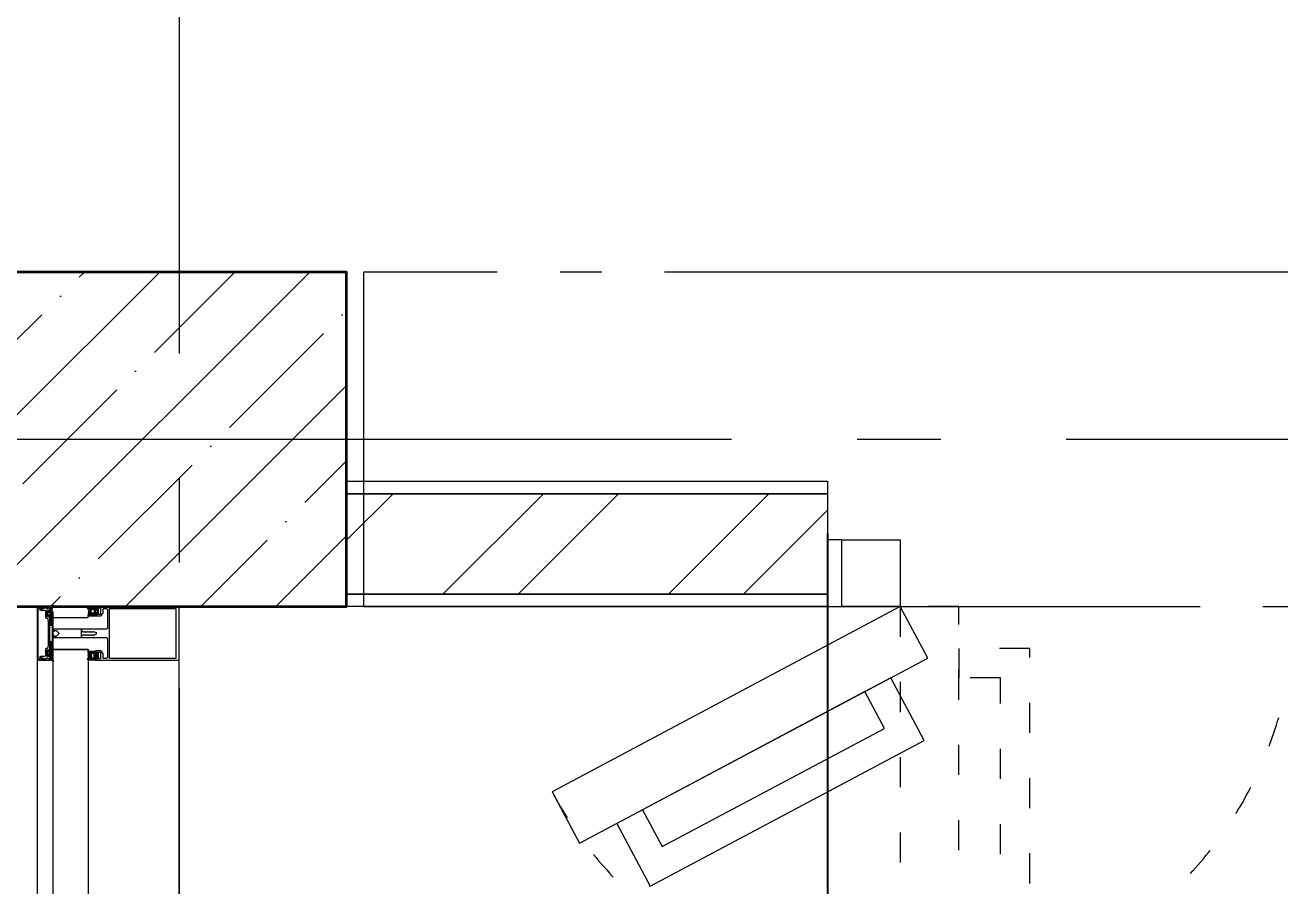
# Model space of a CAD drawing. Header units: millimetres. Extents: x -85420 to 1195317, y -69347 to 470418.
# Drawn here: x 453762 to 455262, y 58243 to 59272 of the extents above; entities that cross this region are included whole.
import ezdxf

# ---------------------------------------------------------------- set-up
doc = ezdxf.new("R2010")
doc.units = ezdxf.units.MM
for name, pattern in [('ACAD_ISO03W100', [30, 12, -18]), ('GOST2.303 6', [12, 8, -1.5, 1, -1.5]), ('ГОСТ 2.303 5', [24, 20, -1.5, 1, -1.5]), ('ГОСТ 2.303 6', [12, 8, -1.5, 1, -1.5]), ('осевая', [50.8, 31.75, -6.35, 6.35, -6.35])]:
    doc.linetypes.add(name, pattern=pattern)
for name, color, linetype, lineweight in [('!М_Перегородки_АЛЮ+стекло', 4, 'Continuous', 15), ('!ФС_Ригели_балки', 251, 'ГОСТ 2.303 6', 15), ('+АР_Осевые линии', 252, 'GOST2.303 6', 9), ('АР_Двери', 7, 'Continuous', 0), ('АР_Колонны', 5, 'Continuous', 35), ('АР_колонны штриховка', 193, 'Continuous', 5), ('Колонны', 7, 'Continuous', 25), ('СПДС_+АР_Стены', 250, 'Continuous', 20), ('СПДС_РАЗМЕРЫ', 252, 'Continuous', 0)]:
    doc.layers.add(name, color=color, linetype=linetype, lineweight=lineweight)
doc.layers.add('ОСИ', color=7, linetype='осевая', lineweight=13, true_color=0x999999)
doc.styles.add('ГОСТ 2.304', font='CS_Gost2304.shx', dxfattribs={"oblique": 10})
doc.dimstyles.new('СПДС', dxfattribs={"dimscale": 100, "dimtxt": 2.5, "dimasz": 2.5, "dimexe": 2, "dimexo": 0.625, "dimgap": 1, "dimtad": 1, "dimdec": 0, "dimrnd": 5, "dimtxsty": 'ГОСТ 2.304', "dimblk": 'OBLIQUE', "dimblk1": 'OBLIQUE', "dimblk2": 'OBLIQUE', "dimcen": 2.5, "dimdle": 2, "dimadec": 0, "dimazin": 2, "dimtfac": 0.75, "dimtdec": 4, "dimtmove": 1, "dimatfit": 3, "dimfxl": 1, "dimtfill": 1, "dimtolj": 1, "dimarcsym": 1})
pattern_1 = [(45, (-322291.2206, 48225.6814), (-1.122532015, 1.122532015), []), (135, (-322291.2206, 48225.6814), (-1.122532015, -1.122532015), [])]
pattern_2 = [(45, (-322291.2206, 48226.3237), (-1.122532015, 1.122532015), []), (135, (-322291.2206, 48226.3237), (-1.122532015, -1.122532015), [])]
pattern_3 = [(45, (0, 0), (0, -269.40768), []), (45, (5792.26, -5971.88), (-269.40768, 0), [])]

# ---------------------------------------------------------------- blocks, each defined once
blk = doc.blocks.new('A$C73726BED')
for points in [[(-282.9, 1896.3), (-61.7, 1480.2), (0, 1513), (-221.3, 1929.1)], [(-334.2, 1812), (-160.1, 1484.5), (-85.2, 1524.4), (-259.3, 1851.9)], [(-286.9, 1797.6), (-145.6, 1531.8), (-101.6, 1555.3), (-242.9, 1821)]]:
    blk.add_lwpolyline(points, close=True)
for points in [[(80, 1600), (0, 1600), (0, 1583), (80, 1583), (80, 1600)], [(0, 1583), (80, 1583), (80, 1513), (50, 1513), (50, 1513), (0, 1513), (0, 1583)]]:
    blk.add_lwpolyline(points)
at = {"linetype": 'ACAD_ISO03W100', "ltscale": 3}
blk.add_lwpolyline([(-471.3, 1443.1), (0, 1443.1), (0, 1513), (-471.3, 1513)], close=True, dxfattribs=at)
for points in [[(-385.9, 1443.1), (-420.9, 1443.1), (-420.9, 1358.3), (-50, 1358.3), (-50, 1443.1), (-85, 1443.1)], [(-385.9, 1443.1), (-385.9, 1393.3), (-85, 1393.3), (-85, 1443.1)]]:
    blk.add_lwpolyline(points, dxfattribs=at)
blk.add_arc((0, 1513), 471.3, 118, 270, dxfattribs=at)
blk = doc.blocks.new('_Oblique')
at = {"color": 0, "linetype": 'ByBlock', "lineweight": -2}
blk.add_line((-0.5, -0.5), (0.5, 0.5), dxfattribs=at)
blk = doc.blocks.new('*D380')
at = {"layer": 'Defpoints', "color": 0, "ltscale": 100, "transparency": 16777216}
for p in [(454721, 58726.4), (456421, 58718.9), (456421, 57033.6)]:
    blk.add_point(p, dxfattribs=at)
at = {"layer": 'СПДС_РАЗМЕРЫ', "color": 0, "lineweight": -2, "ltscale": 100, "transparency": 16777216}
for p, q in [((454721, 58663.9), (454721, 56833.6)), ((456421, 58656.4), (456421, 56833.6)), ((454521, 57033.6), (456621, 57033.6))]:
    blk.add_line(p, q, dxfattribs=at)
at = {"layer": 'СПДС_РАЗМЕРЫ', "color": 0, "lineweight": -2, "ltscale": 100, "transparency": 16777216, "xscale": 250, "yscale": 250, "zscale": 250, "rotation": 180}
blk.add_blockref('_Oblique', (454721, 57033.6), dxfattribs=at)
at = {"layer": 'СПДС_РАЗМЕРЫ', "color": 0, "lineweight": -2, "ltscale": 100, "transparency": 16777216, "xscale": 250, "yscale": 250, "zscale": 250}
blk.add_blockref('_Oblique', (456421, 57033.6), dxfattribs=at)
at = {"layer": 'СПДС_РАЗМЕРЫ', "color": 0, "ltscale": 100, "transparency": 16777216, "insert": (455571, 57258.6), "char_height": 250, "attachment_point": 5, "style": 'ГОСТ 2.304', "bg_fill": 3, "box_fill_scale": 1.1, "bg_fill_color": 256, "bg_fill_true_color": 13158600, "bg_fill_transparency": 0}
blk.add_mtext('\\A1;1700', dxfattribs=at)
blk = doc.blocks.new('*U140')
h = blk.add_hatch()
h.set_pattern_fill('ANSI37', scale=0.5)
h.set_pattern_definition(pattern_2)
edge = h.paths.add_edge_path()
edge.add_arc((9.8, -100.3), 0.427, 90, 141.5268)
edge.add_line((10.8, -99.8), (9.8, -99.8))
edge.add_arc((10.8, -100), 0.183, 0, 90)
edge.add_line((11, -109), (11, -100))
edge.add_arc((10.7, -109), 0.305, 359.9731, 360.0269)
edge.add_arc((10.7, -109), 0.305, 225.0039, 359.9731)
edge.add_line((9.1, -107.9), (10.5, -109.2))
edge.add_arc((8.9, -108.1), 0.305, 45.0082, 145.6533)
edge.add_line((8.2, -108.7), (8.7, -108))
edge.add_arc((7.9, -108.5), 0.305, 214.3429, 325.6571)
edge.add_line((7.2, -108), (7.7, -108.7))
edge.add_arc((6.9, -108.1), 0.305, 34.3429, 145.6571)
edge.add_line((6.2, -108.7), (6.7, -108))
edge.add_arc((6, -108.5), 0.305, 214.3429, 325.6571)
edge.add_line((5.2, -108), (5.7, -108.7))
edge.add_arc((5, -108.1), 0.305, 34.337, 110.8356)
edge.add_arc((6.9, -113.6), 6.09, 109.9917, 129.8472)
edge.add_arc((-4.1, -100.5), 11, 301.3202, 310.1218)
edge.add_arc((1.4, -109.3), 0.602, 203.6278, 297.8806)
edge.add_arc((1.2, -109.5), 0.4, 111.5421, 188.4579)
edge.add_arc((-4.1, -100.6), 9.95, 301.1872, 319.274)
edge.add_arc((3.2, -106.9), 0.305, 320.37, 475.0142)
edge.add_line((1, -107.5), (3.1, -106.7))
edge.add_arc((0.9, -107.2), 0.304, 270, 295.0452)
edge.add_line((0.2, -107.5), (0.9, -107.5))
edge.add_arc((0.2, -107.2), 0.306, 176.8449, 269.9211)
edge.add_line((-0.1, -100), (-0.1, -107.2))
edge.add_arc((0, -100), 0.183, 90, 180)
edge.add_line((1.1, -99.8), (0, -99.8))
edge.add_arc((1.1, -100.3), 0.427, 38.4732, 90)
edge.add_arc((1.8, -99.7), 0.427, 218.4732, 360)
edge.add_line((2.2, -98.6), (2.2, -99.7))
edge.add_arc((2.1, -98.6), 0.183, 0, 90)
edge.add_line((1.9, -98.5), (2.1, -98.5))
edge.add_arc((1.9, -98.3), 0.183, 134.9892, 270)
edge.add_line((3, -97.1), (1.8, -98.1))
edge.add_arc((3.4, -97.6), 0.637, 89.0423, 126.3743)
edge.add_line((7.6, -96.9), (3.4, -96.9))
edge.add_arc((7.6, -97.6), 0.637, 53.6257, 90.9577)
edge.add_line((9.2, -98.1), (7.9, -97.1))
edge.add_arc((9, -98.3), 0.183, 270, 405.0108)
edge.add_line((8.9, -98.5), (9, -98.5))
edge.add_arc((8.9, -98.6), 0.183, 90, 180)
edge.add_line((8.7, -99.7), (8.7, -98.6))
edge.add_arc((9.2, -99.7), 0.427, 180, 321.5268)
edge = h.paths.add_edge_path(flags=16)
edge.add_arc((6.8, -99.3), 0.541, 270, 360)
edge.add_line((6.8, -99.9), (4.2, -99.9))
edge.add_arc((4.2, -99.3), 0.541, 180, 270)
edge.add_line((3.6, -99.3), (3.6, -98.3))
edge.add_arc((4.2, -98.3), 0.541, 90, 180)
edge.add_line((4.2, -97.8), (6.8, -97.8))
edge.add_arc((6.8, -98.3), 0.541, 0, 90)
edge.add_line((7.3, -98.3), (7.3, -99.3))
edge = h.paths.add_edge_path(flags=16)
edge.add_arc((7.4, -102.1), 0.541, 0, 90)
edge.add_line((7.9, -102.1), (7.9, -104.7))
edge.add_arc((7.4, -104.7), 0.541, 270, 360)
edge.add_line((7.4, -105.2), (3.6, -105.2))
edge.add_arc((3.6, -104.7), 0.541, 180, 270)
edge.add_line((3, -104.7), (3, -102.1))
edge.add_arc((3.6, -102.1), 0.541, 90, 180)
edge.add_line((3.6, -101.6), (7.4, -101.6))
h = blk.add_hatch()
h.set_pattern_fill('ANSI37', scale=0.5)
h.set_pattern_definition(pattern_2)
edge = h.paths.add_edge_path()
edge.add_line((55.2, -98.5), (55.1, -98.5))
edge.add_arc((55.1, -98.3), 0.183, 134.9892, 270)
edge.add_line((54.9, -98.1), (56.2, -97.1))
edge.add_arc((56.5, -97.6), 0.637, 89.0423, 126.3743)
edge.add_line((56.6, -96.9), (60.7, -96.9))
edge.add_arc((60.7, -97.6), 0.637, 53.6257, 90.9577)
edge.add_line((61.1, -97.1), (62.3, -98.1))
edge.add_arc((62.2, -98.3), 0.183, 270, 405.0108)
edge.add_line((62.2, -98.5), (62.1, -98.5))
edge.add_arc((62.1, -98.6), 0.183, 90, 180)
edge.add_line((61.9, -98.6), (61.9, -99.7))
edge.add_arc((62.3, -99.7), 0.427, 180, 321.5268)
edge.add_arc((63, -100.3), 0.427, 90, 141.5268)
edge.add_line((63, -99.8), (64.1, -99.8))
edge.add_arc((64.1, -100), 0.183, 0, 90)
edge.add_line((64.2, -100), (64.2, -107.2))
edge.add_arc((63.9, -107.2), 0.306, 270.0789, 363.1551)
edge.add_line((63.9, -107.5), (63.2, -107.5))
edge.add_arc((63.2, -107.2), 0.304, 244.9548, 270)
edge.add_line((63.1, -107.5), (61, -106.7))
edge.add_arc((60.9, -106.9), 0.305, 64.9858, 219.63)
edge.add_arc((68.2, -100.6), 9.95, 220.726, 238.8128)
edge.add_arc((62.9, -109.5), 0.4, 351.5421, 428.4579)
edge.add_arc((62.7, -109.3), 0.602, 242.1194, 336.3722)
edge.add_arc((68.2, -100.5), 11, 229.8782, 238.6798)
edge.add_arc((57.2, -113.6), 6.09, 50.1528, 70.0083)
edge.add_arc((59.1, -108.1), 0.305, 69.1644, 145.663)
edge.add_line((58.9, -108), (58.4, -108.7))
edge.add_arc((58.2, -108.5), 0.305, 214.3429, 325.6571)
edge.add_line((57.9, -108.7), (57.4, -108))
edge.add_arc((57.2, -108.1), 0.305, 34.3429, 145.6571)
edge.add_line((56.9, -108), (56.4, -108.7))
edge.add_arc((56.2, -108.5), 0.305, 214.3429, 325.6571)
edge.add_line((55.9, -108.7), (55.4, -108))
edge.add_arc((55.2, -108.1), 0.305, 34.3467, 134.9918)
edge.add_line((55, -107.9), (53.7, -109.2))
edge.add_arc((53.4, -109), 0.305, 180.0269, 314.9961)
edge.add_arc((53.4, -109), 0.305, 179.9731, 180.0269)
edge.add_line((53.1, -109), (53.1, -100))
edge.add_arc((53.3, -100), 0.183, 90, 180)
edge.add_line((53.3, -99.8), (54.3, -99.8))
edge.add_arc((54.3, -100.3), 0.427, 38.4732, 90)
edge.add_arc((55, -99.7), 0.427, 218.4732, 360)
edge.add_line((55.4, -99.7), (55.4, -98.6))
edge.add_arc((55.2, -98.6), 0.183, 0, 90)
edge = h.paths.add_edge_path(flags=16)
edge.add_arc((57.3, -99.3), 0.541, 180, 270)
edge.add_line((56.8, -98.3), (56.8, -99.3))
edge.add_arc((57.3, -98.3), 0.541, 90, 180)
edge.add_line((59.9, -97.8), (57.3, -97.8))
edge.add_arc((59.9, -98.3), 0.541, 0, 90)
edge.add_line((60.5, -99.3), (60.5, -98.3))
edge.add_arc((59.9, -99.3), 0.541, 270, 360)
edge.add_line((57.3, -99.9), (59.9, -99.9))
edge = h.paths.add_edge_path(flags=16)
edge.add_line((61.1, -104.7), (61.1, -102.1))
edge.add_arc((60.5, -104.7), 0.541, 270, 360)
edge.add_line((56.7, -105.2), (60.5, -105.2))
edge.add_arc((56.7, -104.7), 0.541, 180, 270)
edge.add_line((56.2, -102.1), (56.2, -104.7))
edge.add_arc((56.7, -102.1), 0.541, 90, 180)
edge.add_line((60.5, -101.6), (56.7, -101.6))
edge.add_arc((60.5, -102.1), 0.541, 0, 90)
h = blk.add_hatch()
h.set_pattern_fill('ANSI37', scale=0.5)
h.set_pattern_definition(pattern_1)
edge = h.paths.add_edge_path()
edge.add_line((2.2, -151.8), (1.8, -152.6))
edge.add_arc((2.4, -151.9), 0.305, 34.3393, 154.4423)
edge.add_line((3.2, -152.4), (2.7, -151.7))
edge.add_arc((3.4, -152.3), 0.305, 214.3437, 325.6563)
edge.add_line((4.2, -151.7), (3.7, -152.4))
edge.add_arc((4.4, -151.9), 0.305, 34.3437, 145.6563)
edge.add_line((5.2, -152.4), (4.7, -151.7))
edge.add_arc((5.4, -152.3), 0.305, 214.3437, 325.6563)
edge.add_line((6.1, -151.7), (5.7, -152.4))
edge.add_arc((6.4, -151.9), 0.305, 34.3437, 145.6563)
edge.add_line((7.3, -152.4), (6.6, -151.7))
edge.add_arc((7.5, -152.3), 0.305, 214.3437, 325.6563)
edge.add_line((8.3, -151.7), (7.8, -152.4))
edge.add_arc((8.5, -151.9), 0.305, 34.3437, 145.6563)
edge.add_line((9.2, -152.4), (8.8, -151.7))
edge.add_arc((9.5, -152.3), 0.305, 214.3437, 325.6563)
edge.add_line((10.2, -151.7), (9.7, -152.4))
edge.add_arc((10.5, -151.9), 0.305, 34.3437, 145.6563)
edge.add_line((11.2, -152.4), (10.7, -151.7))
edge.add_arc((11.5, -152.3), 0.305, 214.3437, 325.6563)
edge.add_line((12.3, -151.7), (11.7, -152.4))
edge.add_arc((12.6, -151.9), 0.305, 34.3437, 145.6563)
edge.add_line((13.3, -152.4), (12.8, -151.7))
edge.add_arc((13.6, -152.3), 0.305, 214.3437, 325.6563)
edge.add_line((14.3, -151.7), (13.8, -152.4))
edge.add_arc((18.1, -204.6), 53, 85.9442, 94.0558)
edge.add_line((22.2, -151.9), (21.8, -151.7))
edge.add_arc((22, -152.1), 0.304, 0, 34.3643)
edge.add_line((22.3, -154.5), (22.3, -152.1))
edge.add_arc((22, -154.5), 0.305, 270, 360)
edge.add_line((12.7, -154.8), (22, -154.8))
edge.add_arc((12.7, -154.4), 0.427, 218.4735, 270)
edge.add_arc((12, -154.9), 0.427, 38.4735, 180)
edge.add_line((11.6, -156.1), (11.6, -154.9))
edge.add_arc((11.8, -156.1), 0.183, 180, 270)
edge.add_line((12, -156.3), (11.8, -156.3))
edge.add_arc((12, -156.5), 0.183, 315.0015, 450)
edge.add_line((10.9, -157.8), (12.1, -156.6))
edge.add_arc((10.5, -157.4), 0.549, 270, 315.0015)
edge.add_line((6.4, -158), (10.5, -158))
edge.add_arc((6.4, -157.4), 0.549, 224.9985, 270)
edge.add_line((4.8, -156.6), (6, -157.8))
edge.add_arc((4.9, -156.5), 0.183, 90, 224.9985)
edge.add_line((5.2, -156.3), (4.9, -156.3))
edge.add_arc((5.2, -156.1), 0.183, 270, 360)
edge.add_line((5.3, -154.9), (5.3, -156.1))
edge.add_arc((4.9, -154.9), 0.427, 0, 70.7667)
edge.add_arc((4.9, -154.9), 0.427, 70.7529, 141.5305)
edge.add_arc((4.2, -154.4), 0.427, 270, 321.5305)
edge.add_line((0.5, -154.8), (4.2, -154.8))
edge.add_arc((0.5, -154.4), 0.427, 180, 270)
edge.add_line((0, -154.2), (0, -154.4))
edge.add_arc((-6, -154.2), 6.03, 0, 37.4762)
edge.add_arc((-1, -150.4), 0.305, 51.1811, 217.4762)
edge.add_arc((-5.8, -156.4), 7.99, 28.02, 51.1811)
edge.add_arc((1.5, -152.5), 0.305, 208.02, 334.4386)
edge = h.paths.add_edge_path(flags=16)
edge.add_arc((7.1, -156.5), 0.541, 180, 270)
edge.add_line((6.6, -156.5), (6.6, -155.3))
edge.add_arc((7.1, -155.3), 0.541, 90, 180)
edge.add_line((7.1, -154.8), (9.7, -154.8))
edge.add_arc((9.7, -155.3), 0.541, 0, 90)
edge.add_line((10.2, -155.3), (10.2, -156.5))
edge.add_arc((9.7, -156.5), 0.541, 270, 360)
edge.add_line((9.7, -157.1), (7.1, -157.1))
h = blk.add_hatch()
h.set_pattern_fill('ANSI37', scale=0.5)
h.set_pattern_definition(pattern_1)
edge = h.paths.add_edge_path()
edge.add_arc((62.5, -152.5), 0.305, 205.5614, 331.98)
edge.add_arc((69.8, -156.4), 7.99, 128.8189, 151.98)
edge.add_arc((65, -150.4), 0.305, 322.5238, 488.8189)
edge.add_arc((70, -154.2), 6.03, 142.5238, 180)
edge.add_line((64, -154.2), (64, -154.4))
edge.add_arc((63.5, -154.4), 0.427, 270, 360)
edge.add_line((63.5, -154.8), (59.7, -154.8))
edge.add_arc((59.7, -154.4), 0.427, 218.4695, 270)
edge.add_arc((59.1, -154.9), 0.427, 38.4695, 109.2471)
edge.add_arc((59.1, -154.9), 0.427, 109.2333, 180)
edge.add_line((58.7, -154.9), (58.7, -156.1))
edge.add_arc((58.8, -156.1), 0.183, 180, 270)
edge.add_line((58.8, -156.3), (59.1, -156.3))
edge.add_arc((59.1, -156.5), 0.183, 315.0015, 450)
edge.add_line((59.2, -156.6), (58, -157.8))
edge.add_arc((57.6, -157.4), 0.549, 270, 315.0015)
edge.add_line((57.6, -158), (53.5, -158))
edge.add_arc((53.5, -157.4), 0.549, 224.9985, 270)
edge.add_line((53.1, -157.8), (51.9, -156.6))
edge.add_arc((52, -156.5), 0.183, 90, 224.9985)
edge.add_line((52, -156.3), (52.2, -156.3))
edge.add_arc((52.2, -156.1), 0.183, 270, 360)
edge.add_line((52.4, -156.1), (52.4, -154.9))
edge.add_arc((52, -154.9), 0.427, 0, 141.5265)
edge.add_arc((51.3, -154.4), 0.427, 270, 321.5265)
edge.add_line((51.3, -154.8), (42, -154.8))
edge.add_arc((42, -154.5), 0.305, 180, 270)
edge.add_line((41.7, -154.5), (41.7, -152.1))
edge.add_arc((42, -152.1), 0.304, 145.6357, 180)
edge.add_line((41.7, -151.9), (42.2, -151.7))
edge.add_arc((45.9, -204.6), 53, 85.9442, 94.0558)
edge.add_line((49.7, -151.7), (50.2, -152.4))
edge.add_arc((50.4, -152.3), 0.305, 214.3437, 325.6563)
edge.add_line((50.7, -152.4), (51.1, -151.7))
edge.add_arc((51.4, -151.9), 0.305, 34.3437, 145.6563)
edge.add_line((51.7, -151.7), (52.3, -152.4))
edge.add_arc((52.5, -152.3), 0.305, 214.3437, 325.6563)
edge.add_line((52.8, -152.4), (53.3, -151.7))
edge.add_arc((53.5, -151.9), 0.305, 34.3437, 145.6563)
edge.add_line((53.8, -151.7), (54.2, -152.4))
edge.add_arc((54.5, -152.3), 0.305, 214.3437, 325.6563)
edge.add_line((54.7, -152.4), (55.2, -151.7))
edge.add_arc((55.5, -151.9), 0.305, 34.3437, 145.6563)
edge.add_line((55.7, -151.7), (56.2, -152.4))
edge.add_arc((56.5, -152.3), 0.305, 214.3437, 325.6563)
edge.add_line((56.7, -152.4), (57.3, -151.7))
edge.add_arc((57.6, -151.9), 0.305, 34.3437, 145.6563)
edge.add_line((57.8, -151.7), (58.3, -152.4))
edge.add_arc((58.6, -152.3), 0.305, 214.3437, 325.6563)
edge.add_line((58.8, -152.4), (59.3, -151.7))
edge.add_arc((59.6, -151.9), 0.305, 34.3437, 145.6563)
edge.add_line((59.8, -151.7), (60.3, -152.4))
edge.add_arc((60.6, -152.3), 0.305, 214.3437, 325.6563)
edge.add_line((60.8, -152.4), (61.3, -151.7))
edge.add_arc((61.5, -151.9), 0.305, 25.5577, 145.6607)
edge.add_line((61.8, -151.8), (62.2, -152.6))
edge = h.paths.add_edge_path(flags=16)
edge.add_arc((54.3, -156.5), 0.541, 180, 270)
edge.add_line((53.7, -155.3), (53.7, -156.5))
edge.add_arc((54.3, -155.3), 0.541, 90, 180)
edge.add_line((56.9, -154.8), (54.3, -154.8))
edge.add_arc((56.9, -155.3), 0.541, 0, 90)
edge.add_line((57.4, -156.5), (57.4, -155.3))
edge.add_arc((56.9, -156.5), 0.541, 270, 360)
edge.add_line((54.3, -157.1), (56.9, -157.1))
for p, q in [((1057, 0), (63, 0)), ((62.5, -169.8), (1057.5, -169.8))]:
    blk.add_line(p, q)
at = {"lineweight": 0, "ltscale": 100, "transparency": 33554687}
for points in [[(0, -1), (0, -100), (2.1, -100), (2.6, -99.5), (2.6, -99), (1.5, -99), (1.5, -94), (5.2, -94), (5.5, -93.6), (5.9, -94), (9.5, -94), (9.5, -99), (8.5, -99), (8.5, -99.5), (9, -100), (11, -100), (11, -94), (10.4, -92.8), (8, -91.1), (7.8, -91), (3.3, -91), (2.9, -91.2), (2.1, -91), (2.1, -86.9), (3, -86), (26, -86), (27, -86.9), (27, -116.7), (27.4, -116.9), (28.5, -116.9), (29.6, -115.9), (29.6, -115.1), (30, -114.7), (30, -113.5), (29.6, -113.3), (30, -113), (30, -111.8), (29.6, -111.4), (30, -111.2), (30, -110), (29.6, -109.7), (30, -109.4), (30, -108.1), (29.6, -107.9), (30, -107.5), (30, -106.3), (29.6, -106.1), (30, -105.8), (30, -104.6), (29.6, -104.2), (30, -104), (30, -102.8), (29.6, -102.4), (30, -102.2), (30, -101.4), (31.1, -99.5), (32.8, -99.5), (33.8, -101.2), (34.6, -101.6), (34.1, -101.8), (34.1, -103), (34.6, -103.4), (34.1, -103.6), (34.1, -104.9), (34.6, -105.2), (34.1, -105.5), (34.1, -106.7), (34.6, -106.9), (34.1, -107.3), (34.1, -108.5), (34.6, -108.8), (34.1, -109), (34.1, -110.3), (34.6, -110.6), (34.1, -110.8), (34.1, -112), (34.6, -112.4), (34.1, -112.7), (34.1, -113.9), (34.6, -114.1), (34.1, -114.5), (34.1, -115.7), (34.6, -115.9), (35.5, -116.9), (36.7, -116.9), (37, -116.7), (37, -86.9), (38, -86), (61.1, -86), (62, -86.9), (62, -91), (61.1, -91.2), (60.8, -91), (56.2, -91), (56.1, -91.1), (53.6, -92.8), (53, -94), (53, -100), (55, -100), (55.6, -99.5), (55.6, -99), (54.5, -99), (54.5, -94), (58.3, -94), (58.5, -93.6), (58.9, -94), (62.5, -94), (62.5, -99), (61.5, -99), (61.5, -99.5), (62, -100), (64, -100), (64, -1), (63, 0), (1, 0)], [(2.1, -4), (62, -4), (62, -83.6), (2.1, -83.6)], [(62.4, -168.5), (1.6, -168.5), (1.3, -168.3), (1.3, -167.2), (1.6, -166.8), (4, -166.8), (4.3, -166.5), (4.3, -165.8), (4, -165.5), (1.6, -165.5), (1.3, -165.2), (1.3, -159.7), (2.3, -158.5), (2.4, -157.6), (0.7, -154.5), (0, -154.7), (0, -168.3), (1.5, -169.8), (62.5, -169.8), (64, -168.3), (64, -154.7), (63.3, -154.5), (61.5, -157.6), (61.7, -158.5), (62.8, -159.7), (62.8, -165.2), (62.4, -165.5), (60, -165.5), (59.7, -165.8), (59.7, -166.5), (60, -166.8), (62.4, -166.8), (62.8, -167.2), (62.8, -168.3)]]:
    blk.add_lwpolyline(points, close=True, dxfattribs=at)
at = {"color": 7, "lineweight": 0, "ltscale": 100, "transparency": 33554687}
for points in [[(10.8, -99.8), (9.8, -99.8, 0.228752), (9.5, -100, -0.710164), (8.7, -99.7), (8.7, -98.6, -0.4144), (8.9, -98.5), (9, -98.5, 0.66825), (9.2, -98.1), (7.9, -97.1, 0.164348), (7.6, -96.9), (3.4, -96.9, 0.164348), (3, -97.1), (1.8, -98.1, 0.66825), (1.9, -98.5), (2.1, -98.5, -0.4144), (2.2, -98.6), (2.2, -99.7, -0.710164), (1.5, -100, 0.228752), (1.1, -99.8), (0, -99.8, 0.4144), (-0.1, -100), (-0.1, -107.2, 0.430028), (0.2, -107.5), (0.9, -107.5, 0.109814), (1, -107.5), (3.1, -106.7, -0.800036), (3.5, -107.1, -0.079083), (1.1, -109.2, 0.348803), (0.8, -109.6, 0.436125), (1.7, -109.9, 0.038423), (3, -108.9, -0.086853), (4.9, -107.8, -0.346763), (5.2, -108), (5.7, -108.7, 0.527877), (6.2, -108.7), (6.7, -108, -0.527877), (7.2, -108), (7.7, -108.7, 0.527877), (8.2, -108.7), (8.7, -108, -0.469739), (9.1, -107.9), (10.5, -109.2, 0.667984), (11, -109), (11, -100, 0.414214)], [(53.3, -99.8), (54.3, -99.8, -0.228752), (54.6, -100, 0.710164), (55.4, -99.7), (55.4, -98.6, 0.4144), (55.2, -98.5), (55.1, -98.5, -0.66825), (54.9, -98.1), (56.2, -97.1, -0.164348), (56.6, -96.9), (60.7, -96.9, -0.164348), (61.1, -97.1), (62.3, -98.1, -0.66825), (62.2, -98.5), (62.1, -98.5, 0.4144), (61.9, -98.6), (61.9, -99.7, 0.710164), (62.6, -100, -0.228752), (63, -99.8), (64.1, -99.8, -0.4144), (64.2, -100), (64.2, -107.2, -0.430028), (63.9, -107.5), (63.2, -107.5, -0.109814), (63.1, -107.5), (61, -106.7, 0.800036), (60.6, -107.1, 0.079083), (63, -109.2, -0.348803), (63.3, -109.6, -0.436125), (62.4, -109.9, -0.038423), (61.1, -108.9, 0.086853), (59.3, -107.8, 0.346763), (58.9, -108), (58.4, -108.7, -0.527877), (57.9, -108.7), (57.4, -108, 0.527877), (56.9, -108), (56.4, -108.7, -0.527877), (55.9, -108.7), (55.4, -108, 0.469739), (55, -107.9), (53.7, -109.2, -0.667984), (53.1, -109), (53.1, -100, -0.414214)], [(2.7, -151.7, 0.57795), (2.2, -151.8), (1.8, -152.6, -0.615334), (1.3, -152.6, 0.101403), (-0.8, -150.2, 0.887085), (-1.2, -150.6, -0.164997), (0, -154.2), (0, -154.4, 0.414304), (0.5, -154.8), (4.2, -154.8, 0.228696), (4.6, -154.6, -0.319049), (5, -154.5, -0.319002), (5.3, -154.9), (5.3, -156.1, -0.4144), (5.2, -156.3), (4.9, -156.3, 0.668339), (4.8, -156.6), (6, -157.8, 0.198883), (6.4, -158), (10.5, -158, 0.198883), (10.9, -157.8), (12.1, -156.6, 0.668339), (12, -156.3), (11.8, -156.3, -0.4144), (11.6, -156.1), (11.6, -154.9, -0.710202), (12.3, -154.6, 0.228696), (12.7, -154.8), (22, -154.8, 0.414362), (22.3, -154.5), (22.3, -152.1, 0.151171), (22.2, -151.9), (21.8, -151.7, 0.035408), (14.3, -151.7), (13.8, -152.4, -0.527868), (13.3, -152.4), (12.8, -151.7, 0.527868), (12.3, -151.7), (11.7, -152.4, -0.527868), (11.2, -152.4), (10.7, -151.7, 0.527868), (10.2, -151.7), (9.7, -152.4, -0.527868), (9.2, -152.4), (8.8, -151.7, 0.527868), (8.3, -151.7), (7.8, -152.4, -0.527868), (7.3, -152.4), (6.6, -151.7, 0.527868), (6.1, -151.7), (5.7, -152.4, -0.527868), (5.2, -152.4), (4.7, -151.7, 0.527868), (4.2, -151.7), (3.7, -152.4, -0.527868), (3.2, -152.4)], [(61.3, -151.7, -0.57795), (61.8, -151.8), (62.2, -152.6, 0.615334), (62.7, -152.6, -0.101403), (64.8, -150.2, -0.887085), (65.2, -150.6, 0.164997), (64, -154.2), (64, -154.4, -0.414304), (63.5, -154.8), (59.7, -154.8, -0.228696), (59.4, -154.6, 0.319049), (58.9, -154.5, 0.319002), (58.7, -154.9), (58.7, -156.1, 0.4144), (58.8, -156.3), (59.1, -156.3, -0.668339), (59.2, -156.6), (58, -157.8, -0.198883), (57.6, -158), (53.5, -158, -0.198883), (53.1, -157.8), (51.9, -156.6, -0.668339), (52, -156.3), (52.2, -156.3, 0.4144), (52.4, -156.1), (52.4, -154.9, 0.710202), (51.6, -154.6, -0.228696), (51.3, -154.8), (42, -154.8, -0.414362), (41.7, -154.5), (41.7, -152.1, -0.151171), (41.7, -151.9), (42.2, -151.7, -0.035408), (49.7, -151.7), (50.2, -152.4, 0.527868), (50.7, -152.4), (51.1, -151.7, -0.527868), (51.7, -151.7), (52.3, -152.4, 0.527868), (52.8, -152.4), (53.3, -151.7, -0.527868), (53.8, -151.7), (54.2, -152.4, 0.527868), (54.7, -152.4), (55.2, -151.7, -0.527868), (55.7, -151.7), (56.2, -152.4, 0.527868), (56.7, -152.4), (57.3, -151.7, -0.527868), (57.8, -151.7), (58.3, -152.4, 0.527868), (58.8, -152.4), (59.3, -151.7, -0.527868), (59.8, -151.7), (60.3, -152.4, 0.527868), (60.8, -152.4)]]:
    blk.add_lwpolyline(points, format="xyb", close=True, dxfattribs=at)
for points in [[(-0.1, -100), (-0.1, -100)], [(11, -100), (11, -100)], [(6.5, -150.9), (6.5, -151.9)]]:
    blk.add_lwpolyline(points, dxfattribs=at)
at = {"color": 7}
for points in [[(3.6, -101.6), (7.4, -101.6, -0.414214), (7.9, -102.1), (7.9, -104.7, -0.414214), (7.4, -105.2), (3.6, -105.2, -0.414214), (3, -104.7), (3, -102.1, -0.414214)], [(4.2, -97.8), (6.8, -97.8, -0.414214), (7.3, -98.3), (7.3, -99.3, -0.414214), (6.8, -99.9), (4.2, -99.9, -0.414214), (3.6, -99.3), (3.6, -98.3, -0.414214)], [(60.5, -101.6), (56.7, -101.6, 0.414214), (56.2, -102.1), (56.2, -104.7, 0.414214), (56.7, -105.2), (60.5, -105.2, 0.414214), (61.1, -104.7), (61.1, -102.1, 0.414214)], [(59.9, -97.8), (57.3, -97.8, 0.414214), (56.8, -98.3), (56.8, -99.3, 0.414214), (57.3, -99.9), (59.9, -99.9, 0.414214), (60.5, -99.3), (60.5, -98.3, 0.414214)], [(7.1, -154.8), (9.7, -154.8, -0.414214), (10.2, -155.3), (10.2, -156.5, -0.414214), (9.7, -157.1), (7.1, -157.1, -0.414214), (6.6, -156.5), (6.6, -155.3, -0.414214)], [(56.9, -154.8), (54.3, -154.8, 0.414214), (53.7, -155.3), (53.7, -156.5, 0.414214), (54.3, -157.1), (56.9, -157.1, 0.414214), (57.4, -156.5), (57.4, -155.3, 0.414214)]]:
    blk.add_lwpolyline(points, format="xyb", close=True, dxfattribs=at)
at = {"lineweight": 0, "ltscale": 100, "transparency": 33554687}
for points in [[(12.6, -150.9), (13, -150.5), (13, -109.5), (12.6, -109), (11, -109)], [(51.4, -150.9), (50.9, -150.5), (50.9, -109.5), (51.4, -109), (53, -109)]]:
    blk.add_lwpolyline(points, dxfattribs=at)
for points in [[(28.5, -116.9), (27.4, -116.9, 0.523933), (27, -117.2), (27, -150.4, 0.414326), (27.5, -150.9), (28.9, -150.9, 0.410627), (29.4, -150.4), (29.4, -149.7, 0.492552), (29.2, -149.5), (28.7, -149.5, -0.441111), (28.5, -149.2), (28.5, -147.4, -0.208057), (28.9, -146.6, -0.000016), (31.3, -144.2, -0.439819), (32.8, -144.2, -0.000016), (35.2, -146.6, -0.208057), (35.6, -147.4), (35.7, -149.2, -0.441111), (35.4, -149.5), (34.9, -149.5, 0.492552), (34.7, -149.7), (34.7, -150.4, 0.410627), (35.2, -150.9), (36.6, -150.9, 0.414326), (37.1, -150.4), (37.1, -117.2, 0.523933), (36.7, -116.9), (35.7, -116.9)], [(11.9, -154.7), (11.4, -155.1), (11.4, -155.7), (12.4, -155.7), (12.4, -158.1, -0.414362), (12.1, -158.4), (5.4, -158.4, -0.414326), (4.3, -157.3), (4.3, -155.7), (5.4, -155.7), (5.4, -155.1), (4.8, -154.7), (1.4, -154.7, 0.551224), (1.1, -155.1), (2.5, -157.9, -0.267349), (2.4, -158.9), (1.6, -159.9, 0.249629), (1.6, -160.4), (3.3, -164.9, 0.827043), (4.4, -164.7), (4.4, -160.9, -0.414326), (5.4, -159.9), (12.8, -159.9, 0.414326), (13.9, -158.9), (13.9, -157.6, -0.082799), (21.9, -156.6), (31.8, -156.6), (32, -156.2), (32.4, -156.6), (42.1, -156.6, -0.082799), (50.1, -157.6), (50.1, -158.9, 0.414326), (51.2, -159.9), (58.6, -159.9, -0.414326), (59.6, -160.9), (59.6, -164.7, 0.827043), (60.7, -164.9), (62.4, -160.4, 0.249629), (62.3, -159.9), (61.6, -158.9, -0.267349), (61.5, -157.9), (62.9, -155.1, 0.551224), (62.6, -154.7), (59.2, -154.7), (58.6, -155.1), (58.6, -155.7), (59.7, -155.7), (59.7, -157.3, -0.414326), (58.6, -158.4), (51.9, -158.4, -0.414362), (51.6, -158.1), (51.6, -155.7), (52.6, -155.7), (52.6, -155.1), (52.1, -154.7)]]:
    blk.add_lwpolyline(points, format="xyb", close=True, dxfattribs=at)
for points in [[(51.1, -150.9), (51.1, -108.9), (1069.1, -109), (1069.1, -151)], [(6.5, -151.9), (57.5, -151.9), (57.5, -150.9), (6.5, -150.9)]]:
    blk.add_lwpolyline(points, close=True)
at = {"color": 7, "lineweight": 0, "ltscale": 100, "transparency": 33554687}
blk.add_arc((0.2, -107.2), 0.305, 179.989, 270.0107, dxfattribs=at)
blk = doc.blocks.new('Колонна 400х400')
at = {"layer": 'АР_колонны штриховка'}
h = blk.add_hatch(dxfattribs=at)
h.set_pattern_fill('ANSI35', color=256, scale=20)
h.set_pattern_definition([(45, (-139655.88, -114865.3), (-89.80256, 89.80256), []), (45, (-139566.07, -114865.3), (-89.80256, 89.80256), [158.75, -31.75, 0, -31.75])])
h.paths.add_polyline_path([(0, 0), (400, 0), (400, 400), (0, 400)])
at = {"layer": 'АР_Колонны'}
blk.add_lwpolyline([(0, 0), (400, 0), (400, 400), (0, 400)], close=True, dxfattribs=at)
blk = doc.blocks.new('*U50')
at = {"linetype": 'ГОСТ 2.303 5', "ltscale": 50}
blk.add_lwpolyline([(2560, 400), (0, 400), (0, 0), (2560, 0)], close=True, dxfattribs=at)
blk = doc.blocks.new('Из_буфера30619')
blk.add_blockref('*U50', (12000, -12000))
blk = doc.blocks.new('A$C314F1C93')
at = {"layer": '+АР_Осевые линии', "linetype": 'ГОСТ 2.303 5', "lineweight": 0, "ltscale": 100}
blk.add_line((23540, 64752.7), (23540, -9752.2), dxfattribs=at)
blk.add_lwpolyline([(-4200, 43450), (75280, 43450)], dxfattribs=at)

msp = doc.modelspace()

# ---------------------------------------------------------------- block references
at = {"layer": 'ОСИ', "ltscale": 40}
msp.add_blockref('A$C314F1C93', (430406.4, 15326.4, 0), dxfattribs=at)

# ---------------------------------------------------------------- next in the draw order: block references
at = {"layer": '!М_Перегородки_АЛЮ+стекло', "rotation": 270}
msp.add_blockref('*U140', (453946.4, 58576.4, 0), dxfattribs=at)
at = {"layer": '!ФС_Ригели_балки'}
msp.add_blockref('Из_буфера30619', (442166.4, 70576.4, 0), dxfattribs=at)
at = {"layer": 'Колонны'}
msp.add_blockref('Колонна 400х400', (453746.4, 58576.4, 0), dxfattribs=at)

# ---------------------------------------------------------------- next in the draw order: dimensions: what is measured, and where the dimension line sits
at = {"layer": 'СПДС_РАЗМЕРЫ', "ltscale": 100}
dim = msp.add_linear_dim(base=(456421, 57033.6, 0), p1=(454721, 58726.4, 0), p2=(456421, 58718.9, 0), dimstyle='СПДС', dxfattribs=at)
dim.commit()
dim.dimension.update_dxf_attribs({"geometry": '*D380', "text_midpoint": (455571, 57258.6, 0)})

# ---------------------------------------------------------------- next in the draw order: hatches: boundary and pattern name
at = {"layer": 'СПДС_+АР_Стены', "lineweight": 15, "ltscale": 100}
h = msp.add_hatch(dxfattribs=at)
h.set_pattern_fill('КИРПИЧ', color=1, scale=20, style=0, pattern_type=2)
h.set_pattern_definition(pattern_3)
h.paths.add_polyline_path([(454146.4, 58711.4), (454721, 58711.4), (454721, 58591.4), (454146.4, 58591.4)], flags=0)
h = msp.add_hatch(dxfattribs=at)
h.set_pattern_fill('КИРПИЧ', color=1, scale=20, style=0, pattern_type=2)
h.set_pattern_definition(pattern_3)
h.paths.add_polyline_path([(454146.4, 58711.4), (454721, 58711.4), (454721, 58591.4), (454146.4, 58591.4)], flags=0)

# ---------------------------------------------------------------- next in the draw order: linework, layer by layer
at = {"layer": 'СПДС_+АР_Стены', "ltscale": 100}
for points in [[(454146.4, 58726.4), (454721, 58726.4), (454721, 58711.4), (454146.4, 58711.4), (454146.4, 58726.4)], [(454146.4, 58726.4), (454721, 58726.4), (454721, 58711.4), (454146.4, 58711.4), (454146.4, 58726.4)], [(454146.4, 58711.4), (454721, 58711.4), (454721, 58591.4), (454146.4, 58591.4), (454146.4, 58711.4)], [(454146.4, 58711.4), (454721, 58711.4), (454721, 58591.4), (454146.4, 58591.4), (454146.4, 58711.4)], [(454146.4, 58591.4), (454721, 58591.4), (454721, 58576.4), (454146.4, 58576.4), (454146.4, 58591.4)], [(454146.4, 58591.4), (454721, 58591.4), (454721, 58576.4), (454146.4, 58576.4), (454146.4, 58591.4)]]:
    msp.add_lwpolyline(points, close=True, dxfattribs=at)

# ---------------------------------------------------------------- next in the draw order: block references
at = {"layer": 'АР_Двери', "rotation": 90}
msp.add_blockref('A$C73726BED', (456321, 58576.4, 0), dxfattribs=at)

doc.saveas('drawing.dxf')
